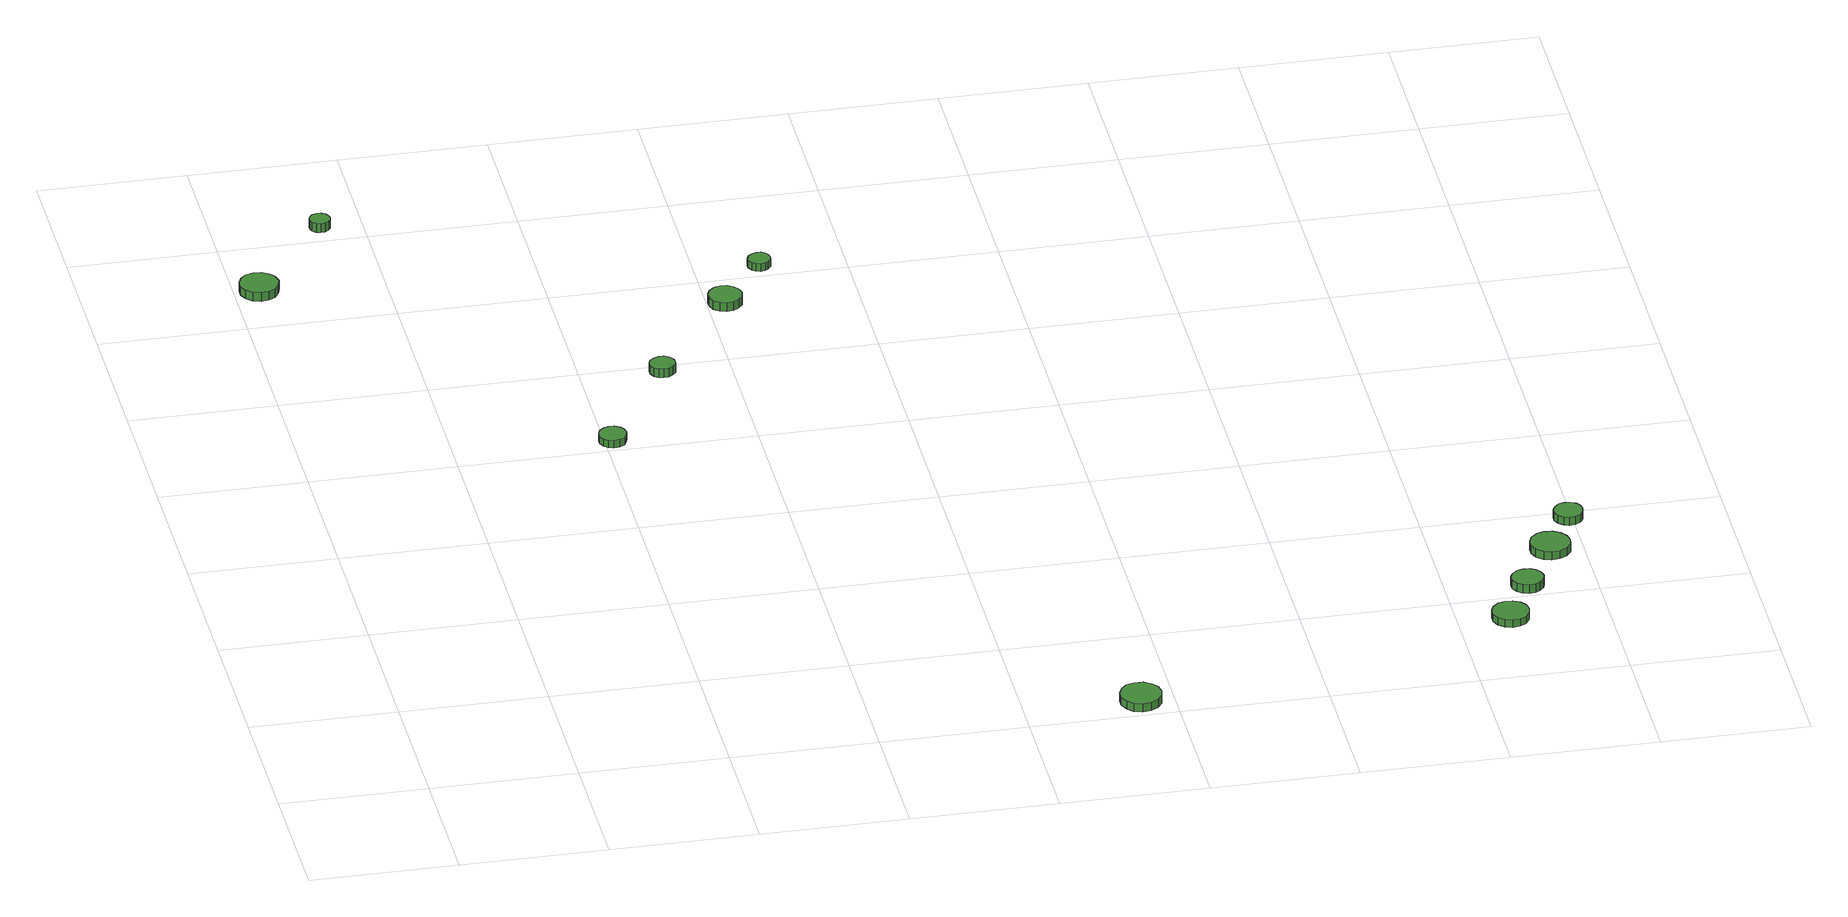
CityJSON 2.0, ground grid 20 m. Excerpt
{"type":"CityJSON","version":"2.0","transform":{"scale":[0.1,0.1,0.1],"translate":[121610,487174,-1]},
"CityObjects":{
"tree1":{"type":"SolitaryVegetationObject","attributes":{"function":"something"},"geometry":[{"type":"MultiSurface","lod":"1","boundaries":[[[0,1,2,3,4,5,6,7,8,9,10,11,12,13,14]],[[15,16,17,18,19,20,21,22,23,24,25,26,27,28,29]],[[0,29,28,1]],[[1,28,27,2]],[[2,27,26,3]],[[3,26,25,4]],[[4,25,24,5]],[[5,24,23,6]],[[6,23,22,7]],[[7,22,21,8]],[[8,21,20,9]],[[9,20,19,10]],[[10,19,18,11]],[[11,18,17,12]],[[12,17,16,13]],[[13,16,15,14]],[[14,15,29,0]]]}]},
"tree2":{"type":"SolitaryVegetationObject","attributes":{"function":"something"},"geometry":[{"type":"MultiSurface","lod":"1","boundaries":[[[30,31,32,33,34,35,36,37,38,39,40,41,42,43,44]],[[45,46,47,48,49,50,51,52,53,54,55,56,57,58,59]],[[30,59,58,31]],[[31,58,57,32]],[[32,57,56,33]],[[33,56,55,34]],[[34,55,54,35]],[[35,54,53,36]],[[36,53,52,37]],[[37,52,51,38]],[[38,51,50,39]],[[39,50,49,40]],[[40,49,48,41]],[[41,48,47,42]],[[42,47,46,43]],[[43,46,45,44]],[[44,45,59,30]]]}]},
"tree3":{"type":"SolitaryVegetationObject","attributes":{"function":"something"},"geometry":[{"type":"MultiSurface","lod":"1","boundaries":[[[60,61,62,63,64,65,66,67,68,69,70,71,72,73,74]],[[75,76,77,78,79,80,81,82,83,84,85,86,87,88,89]],[[60,89,88,61]],[[61,88,87,62]],[[62,87,86,63]],[[63,86,85,64]],[[64,85,84,65]],[[65,84,83,66]],[[66,83,82,67]],[[67,82,81,68]],[[68,81,80,69]],[[69,80,79,70]],[[70,79,78,71]],[[71,78,77,72]],[[72,77,76,73]],[[73,76,75,74]],[[74,75,89,60]]]}]},
"tree4":{"type":"SolitaryVegetationObject","attributes":{"function":"something"},"geometry":[{"type":"MultiSurface","lod":"1","boundaries":[[[90,91,92,93,94,95,96,97,98,99,100,101,102,103,104]],[[105,106,107,108,109,110,111,112,113,114,115,116,117,118,119]],[[90,119,118,91]],[[91,118,117,92]],[[92,117,116,93]],[[93,116,115,94]],[[94,115,114,95]],[[95,114,113,96]],[[96,113,112,97]],[[97,112,111,98]],[[98,111,110,99]],[[99,110,109,100]],[[100,109,108,101]],[[101,108,107,102]],[[102,107,106,103]],[[103,106,105,104]],[[104,105,119,90]]]}]},
"tree5":{"type":"SolitaryVegetationObject","attributes":{"function":"something"},"geometry":[{"type":"MultiSurface","lod":"1","boundaries":[[[120,121,122,123,124,125,126,127,128,129,130,131,132,133,134]],[[135,136,137,138,139,140,141,142,143,144,145,146,147,148,149]],[[120,149,148,121]],[[121,148,147,122]],[[122,147,146,123]],[[123,146,145,124]],[[124,145,144,125]],[[125,144,143,126]],[[126,143,142,127]],[[127,142,141,128]],[[128,141,140,129]],[[129,140,139,130]],[[130,139,138,131]],[[131,138,137,132]],[[132,137,136,133]],[[133,136,135,134]],[[134,135,149,120]]]}]},
"tree6":{"type":"SolitaryVegetationObject","attributes":{"function":"something"},"geometry":[{"type":"MultiSurface","lod":"1","boundaries":[[[150,151,152,153,154,155,156,157,158,159,160,161,162,163,164]],[[165,166,167,168,169,170,171,172,173,174,175,176,177,178,179]],[[150,179,178,151]],[[151,178,177,152]],[[152,177,176,153]],[[153,176,175,154]],[[154,175,174,155]],[[155,174,173,156]],[[156,173,172,157]],[[157,172,171,158]],[[158,171,170,159]],[[159,170,169,160]],[[160,169,168,161]],[[161,168,167,162]],[[162,167,166,163]],[[163,166,165,164]],[[164,165,179,150]]]}]},
"tree7":{"type":"SolitaryVegetationObject","attributes":{"function":"something"},"geometry":[{"type":"MultiSurface","lod":"1","boundaries":[[[180,181,182,183,184,185,186,187,188,189,190,191,192,193,194]],[[195,196,197,198,199,200,201,202,203,204,205,206,207,208,209]],[[180,209,208,181]],[[181,208,207,182]],[[182,207,206,183]],[[183,206,205,184]],[[184,205,204,185]],[[185,204,203,186]],[[186,203,202,187]],[[187,202,201,188]],[[188,201,200,189]],[[189,200,199,190]],[[190,199,198,191]],[[191,198,197,192]],[[192,197,196,193]],[[193,196,195,194]],[[194,195,209,180]]]}]},
"tree8":{"type":"SolitaryVegetationObject","attributes":{"function":"something"},"geometry":[{"type":"MultiSurface","lod":"1","boundaries":[[[210,211,212,213,214,215,216,217,218,219,220,221,222,223,224]],[[225,226,227,228,229,230,231,232,233,234,235,236,237,238,239]],[[210,239,238,211]],[[211,238,237,212]],[[212,237,236,213]],[[213,236,235,214]],[[214,235,234,215]],[[215,234,233,216]],[[216,233,232,217]],[[217,232,231,218]],[[218,231,230,219]],[[219,230,229,220]],[[220,229,228,221]],[[221,228,227,222]],[[222,227,226,223]],[[223,226,225,224]],[[224,225,239,210]]]}]},
"tree9":{"type":"SolitaryVegetationObject","attributes":{"function":"something"},"geometry":[{"type":"MultiSurface","lod":"1","boundaries":[[[240,241,242,243,244,245,246,247,248,249,250,251,252,253,254]],[[255,256,257,258,259,260,261,262,263,264,265,266,267,268,269]],[[240,269,268,241]],[[241,268,267,242]],[[242,267,266,243]],[[243,266,265,244]],[[244,265,264,245]],[[245,264,263,246]],[[246,263,262,247]],[[247,262,261,248]],[[248,261,260,249]],[[249,260,259,250]],[[250,259,258,251]],[[251,258,257,252]],[[252,257,256,253]],[[253,256,255,254]],[[254,255,269,240]]]}]},
"tree10":{"type":"SolitaryVegetationObject","attributes":{"function":"something"},"geometry":[{"type":"MultiSurface","lod":"1","boundaries":[[[270,271,272,273,274,275,276,277,278,279,280,281,282,283,284]],[[285,286,287,288,289,290,291,292,293,294,295,296,297,298,299]],[[270,299,298,271]],[[271,298,297,272]],[[272,297,296,273]],[[273,296,295,274]],[[274,295,294,275]],[[275,294,293,276]],[[276,293,292,277]],[[277,292,291,278]],[[278,291,290,279]],[[279,290,289,280]],[[280,289,288,281]],[[281,288,287,282]],[[282,287,286,283]],[[283,286,285,284]],[[284,285,299,270]]]}]},
"tree11":{"type":"SolitaryVegetationObject","attributes":{"function":"something"},"geometry":[{"type":"MultiSurface","lod":"1","boundaries":[[[300,301,302,303,304,305,306,307,308,309,310,311,312,313,314]],[[315,316,317,318,319,320,321,322,323,324,325,326,327,328,329]],[[300,329,328,301]],[[301,328,327,302]],[[302,327,326,303]],[[303,326,325,304]],[[304,325,324,305]],[[305,324,323,306]],[[306,323,322,307]],[[307,322,321,308]],[[308,321,320,309]],[[309,320,319,310]],[[310,319,318,311]],[[311,318,317,312]],[[312,317,316,313]],[[313,316,315,314]],[[314,315,329,300]]]}]}
},
"vertices":[
[58,1280,24],[55,1291,24],[49,1299,24],[39,1305,24],[29,1306,24],[18,1303,24],[10,1295,24],[6,1285,24],[6,1274,24],[10,1265,24],[18,1257,24],[29,1254,24],[39,1255,24],[49,1260,24],[55,1269,24],[55,1269,11],[49,1260,11],[39,1255,11],[29,1254,11],[18,1257,11],[10,1265,11],[6,1274,11],[6,1285,11],[10,1295,11],[18,1303,11],[29,1306,11],[39,1305,11],[49,1299,11],[55,1291,11],[58,1280,11],
[155,1425,24],[154,1431,24],[151,1435,24],[146,1438,24],[140,1439,24],[134,1437,24],[130,1433,24],[128,1428,24],[128,1422,24],[130,1417,24],[134,1413,24],[140,1411,24],[146,1412,24],[151,1415,24],[154,1419,24],[154,1419,11],[151,1415,11],[146,1412,11],[140,1411,11],[134,1413,11],[130,1417,11],[128,1422,11],[128,1428,11],[130,1433,11],[134,1437,11],[140,1439,11],[146,1438,11],[151,1435,11],[154,1431,11],[155,1425,11],
[429,822,17],[427,830,17],[423,836,17],[416,840,17],[408,841,17],[401,838,17],[395,833,17],[392,826,17],[392,818,17],[395,811,17],[401,806,17],[408,804,17],[416,805,17],[423,808,17],[427,815,17],[427,815,6],[423,808,6],[416,805,6],[408,804,6],[401,806,6],[395,811,6],[392,818,6],[392,826,6],[395,833,6],[401,838,6],[408,841,6],[416,840,6],[423,836,6],[427,830,6],[429,822,6],
[525,978,22],[524,985,22],[519,991,22],[513,995,22],[506,995,22],[500,993,22],[494,988,22],[491,982,22],[491,975,22],[494,968,22],[500,964,22],[506,962,22],[513,962,22],[519,966,22],[524,972,22],[524,972,9],[519,966,9],[513,962,9],[506,962,9],[500,964,9],[494,968,9],[491,975,9],[491,982,9],[494,988,9],[500,993,9],[506,995,9],[513,995,9],[519,991,9],[524,985,9],[525,978,9],
[645,1132,23],[643,1141,23],[637,1149,23],[629,1154,23],[620,1155,23],[611,1152,23],[604,1146,23],[600,1137,23],[600,1128,23],[604,1119,23],[611,1113,23],[620,1110,23],[629,1111,23],[637,1116,23],[643,1123,23],[643,1123,10],[637,1116,10],[629,1111,10],[620,1110,10],[611,1113,10],[604,1119,10],[600,1128,10],[600,1137,10],[604,1146,10],[611,1152,10],[620,1155,10],[629,1154,10],[637,1149,10],[643,1141,10],[645,1132,10],
[983,36,16],[981,48,16],[974,57,16],[964,63,16],[952,64,16],[941,61,16],[933,53,16],[928,42,16],[928,31,16],[933,20,16],[941,12,16],[952,8,16],[964,10,16],[974,16,16],[981,25,16],[981,25,4],[974,16,4],[964,10,4],[952,8,4],[941,12,4],[933,20,4],[928,31,4],[928,42,4],[933,53,4],[941,61,4],[952,64,4],[964,63,4],[974,57,4],[981,48,4],[983,36,4],
[701,1224,17],[700,1230,17],[696,1236,17],[691,1239,17],[685,1239,17],[679,1237,17],[674,1233,17],[671,1227,17],[671,1221,17],[674,1215,17],[679,1211,17],[685,1209,17],[691,1210,17],[696,1213,17],[700,1218,17],[700,1218,6],[696,1213,6],[691,1210,6],[685,1209,6],[679,1211,6],[674,1215,6],[671,1221,6],[671,1227,6],[674,1233,6],[679,1237,6],[685,1239,6],[691,1239,6],[696,1236,6],[700,1230,6],[701,1224,6],
[1495,149,16],[1493,159,16],[1487,167,16],[1478,172,16],[1468,173,16],[1458,170,16],[1450,163,16],[1446,154,16],[1446,143,16],[1450,134,16],[1458,127,16],[1468,124,16],[1478,125,16],[1487,130,16],[1493,139,16],[1493,139,5],[1487,130,5],[1478,125,5],[1468,124,5],[1458,127,5],[1450,134,5],[1446,143,5],[1446,154,5],[1450,163,5],[1458,170,5],[1468,173,5],[1478,172,5],[1487,167,5],[1493,159,5],[1495,149,5],
[1530,225,18],[1528,234,18],[1522,241,18],[1515,245,18],[1506,246,18],[1498,244,18],[1491,238,18],[1487,230,18],[1487,221,18],[1491,213,18],[1498,207,18],[1506,204,18],[1515,205,18],[1522,209,18],[1528,216,18],[1528,216,5],[1522,209,5],[1515,205,5],[1506,204,5],[1498,207,5],[1491,213,5],[1487,221,5],[1487,230,5],[1491,238,5],[1498,244,5],[1506,246,5],[1515,245,5],[1522,241,5],[1528,234,5],[1530,225,5],
[1582,309,17],[1580,320,17],[1573,329,17],[1563,335,17],[1552,336,17],[1542,333,17],[1533,325,17],[1529,315,17],[1529,304,17],[1533,294,17],[1542,286,17],[1552,283,17],[1563,284,17],[1573,289,17],[1580,298,17],[1580,298,5],[1573,289,5],[1563,284,5],[1552,283,5],[1542,286,5],[1533,294,5],[1529,304,5],[1529,315,5],[1533,325,5],[1542,333,5],[1552,336,5],[1563,335,5],[1573,329,5],[1580,320,5],[1582,309,5],
[1614,385,17],[1612,393,17],[1608,399,17],[1600,403,17],[1592,404,17],[1585,402,17],[1579,396,17],[1575,389,17],[1575,381,17],[1579,373,17],[1585,368,17],[1592,365,17],[1600,366,17],[1608,370,17],[1612,377,17],[1612,377,5],[1608,370,5],[1600,366,5],[1592,365,5],[1585,368,5],[1579,373,5],[1575,381,5],[1575,389,5],[1579,396,5],[1585,402,5],[1592,404,5],[1600,403,5],[1608,399,5],[1612,393,5],[1614,385,5]
]}
